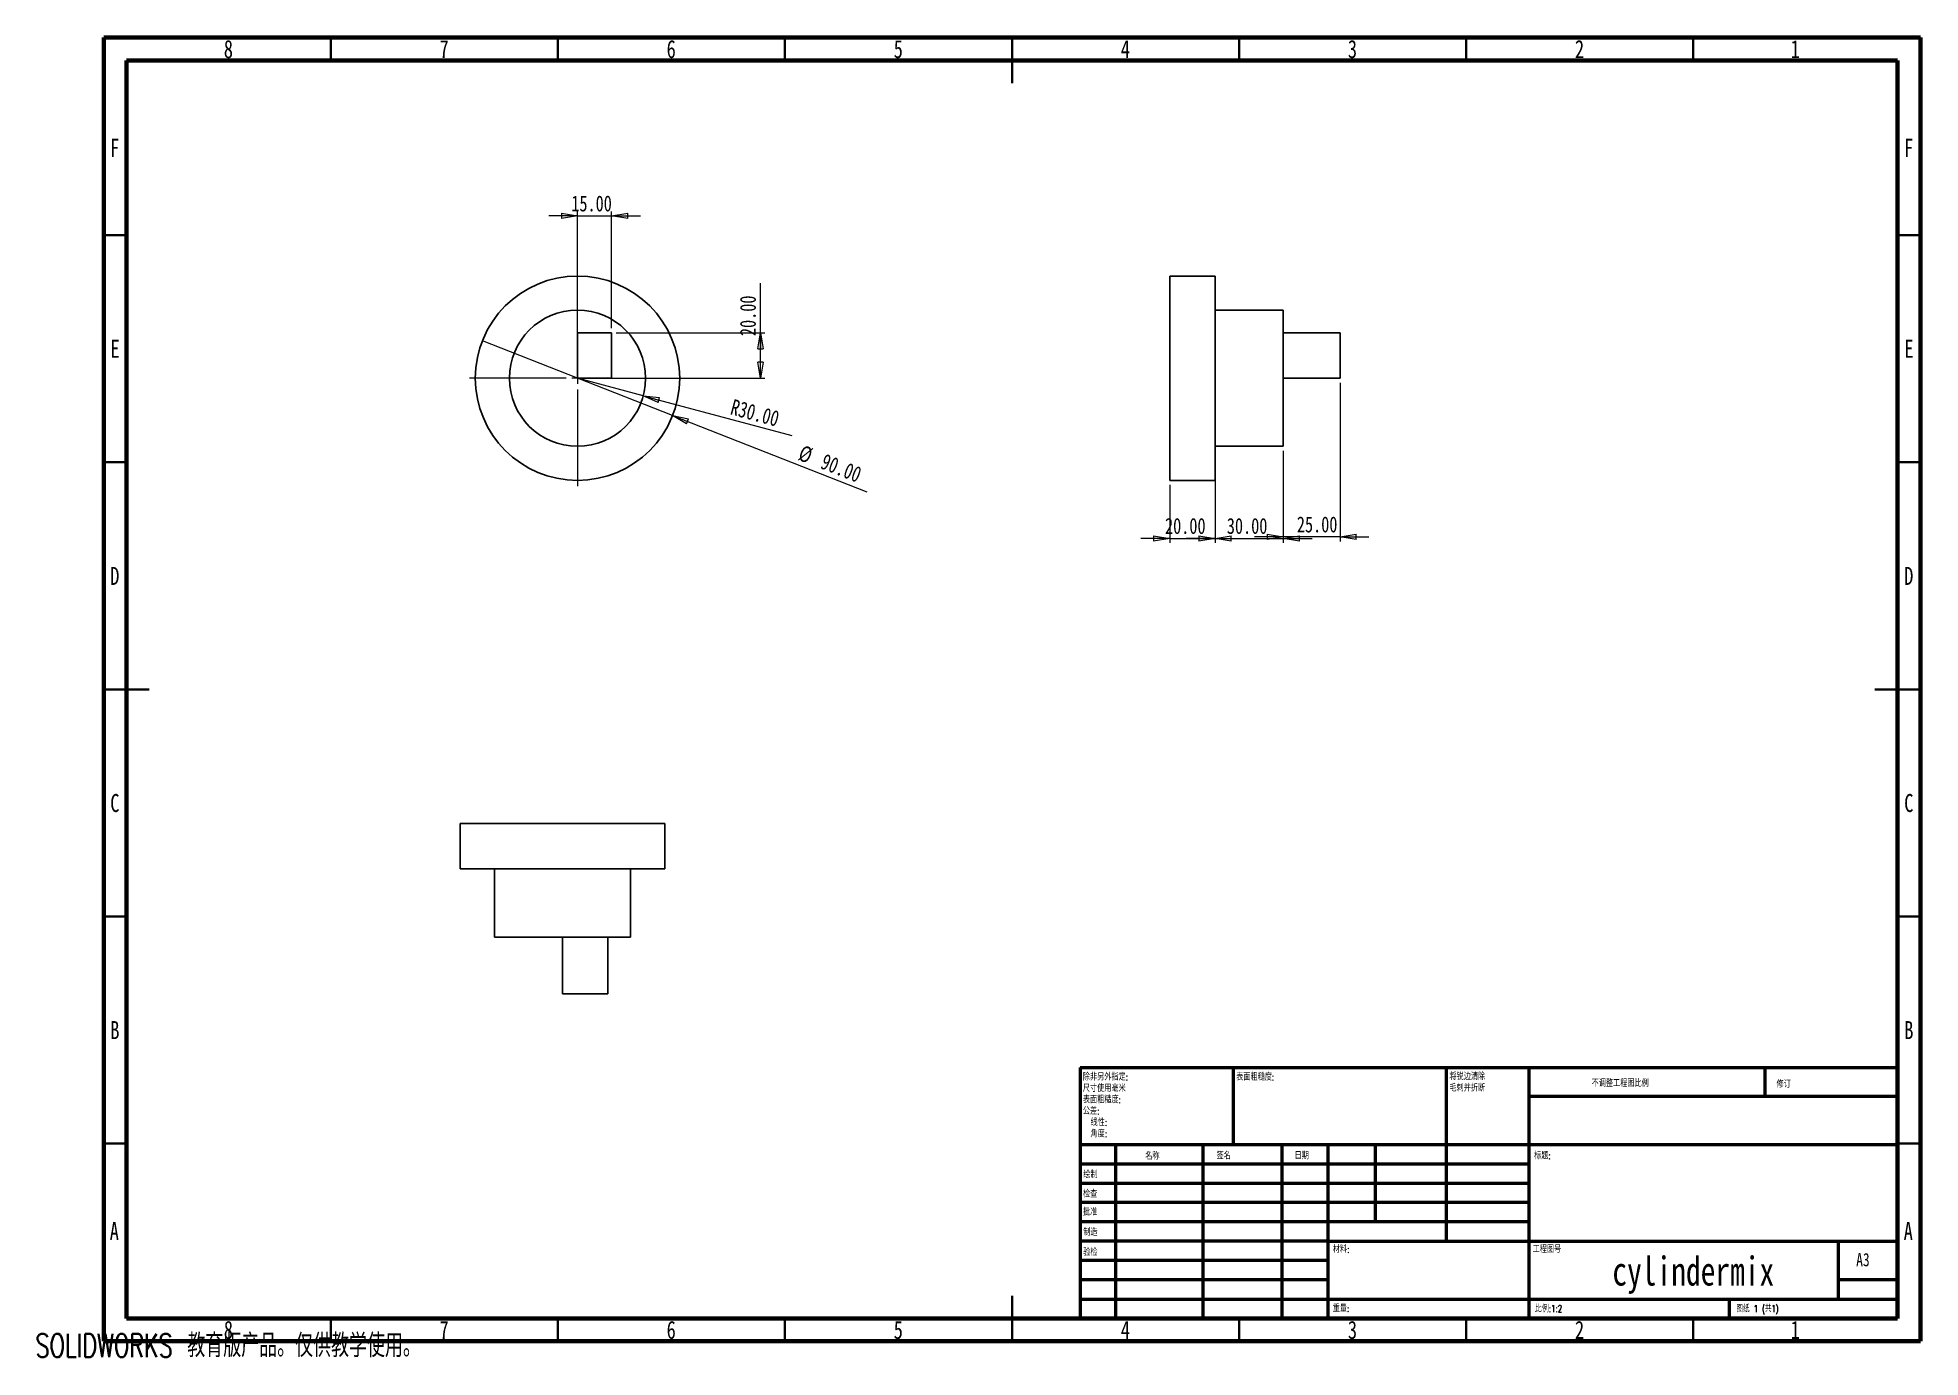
# Model space of a CAD drawing. Header units: millimetres. Extents: x 0 to 415, y 1 to 292.
import ezdxf

# ---------------------------------------------------------------- set-up
doc = ezdxf.new("R2010")
doc.units = ezdxf.units.MM
doc.styles.add('SLDTEXTSTYLE0', font='TXT', dxfattribs={"width": 0.75})
doc.styles.add('SLDTEXTSTYLE1', font='TXT', dxfattribs={"width": 0.75, "bigfont": 'bigfont'})
doc.styles.add('SLDTEXTSTYLE2', font='TXT', dxfattribs={"width": 0.694444, "bigfont": 'bigfont'})
doc.styles.add('SLDTEXTSTYLE3', font='TXT', dxfattribs={"width": 0.7, "bigfont": 'bigfont'})
doc.dimstyles.new('SLDDIMSTYLE0', dxfattribs={"dimtxt": 3.5, "dimasz": 3.556, "dimexe": 0, "dimexo": 0.0625, "dimgap": 0.875, "dimtad": 1, "dimlfac": 2, "dimrnd": 1e-09, "dimzin": 4, "dimdsep": 46, "dimtxsty": 'SLDTEXTSTYLE0', "dimblk1": 'NONE', "dimblk2": 'CLOSED', "dimsah": 1, "dimcen": 0, "dimadec": 0, "dimazin": 1, "dimtfac": 1, "dimtmove": 0, "dimatfit": 3, "dimldrblk": 'NONE', "dimfxl": 1, "dimfrac": 2, "dimtolj": 1, "dimtzin": 12, "dimarcsym": 0})
doc.dimstyles.new('SLDDIMSTYLE1', dxfattribs={"dimtxt": 3.5, "dimasz": 3.556, "dimexe": 0, "dimexo": 0.0625, "dimgap": 0.875, "dimtad": 1, "dimlfac": 2, "dimrnd": 1e-09, "dimzin": 4, "dimdsep": 46, "dimtxsty": 'SLDTEXTSTYLE0', "dimblk1": 'CLOSED', "dimblk2": 'CLOSED', "dimsah": 1, "dimcen": 0, "dimadec": 0, "dimazin": 1, "dimtfac": 1, "dimtofl": 0, "dimtmove": 0, "dimatfit": 3, "dimldrblk": 'CLOSED', "dimfxl": 1, "dimfrac": 2, "dimtolj": 1, "dimtzin": 12, "dimarcsym": 0})
doc.dimstyles.new('SLDDIMSTYLE2', dxfattribs={"dimtxt": 3.5, "dimasz": 3.556, "dimexe": 0, "dimexo": 0.0625, "dimgap": 0.875, "dimtad": 1, "dimlfac": 2, "dimrnd": 1e-09, "dimzin": 4, "dimdsep": 46, "dimtxsty": 'SLDTEXTSTYLE0', "dimblk1": 'CLOSED', "dimblk2": 'CLOSED', "dimsah": 1, "dimcen": 0.09, "dimadec": 0, "dimazin": 1, "dimtfac": 1, "dimtofl": 0, "dimtmove": 0, "dimatfit": 3, "dimldrblk": 'CLOSED', "dimfxl": 1, "dimfrac": 2, "dimtolj": 1, "dimtzin": 12, "dimarcsym": 0})
doc.dimstyles.new('SLDDIMSTYLE3', dxfattribs={"dimtxt": 3.5, "dimasz": 3.556, "dimexe": 0, "dimexo": 0.0625, "dimgap": 0.875, "dimtad": 1, "dimlfac": 2, "dimrnd": 1e-09, "dimzin": 4, "dimdsep": 46, "dimtxsty": 'SLDTEXTSTYLE0', "dimblk1": 'CLOSED', "dimblk2": 'CLOSED', "dimsah": 1, "dimcen": 0.09, "dimadec": 0, "dimazin": 1, "dimtfac": 1, "dimtmove": 0, "dimatfit": 0, "dimldrblk": 'CLOSED', "dimfxl": 1, "dimfrac": 2, "dimtolj": 1, "dimtzin": 12, "dimarcsym": 0})

# ---------------------------------------------------------------- blocks, each defined once
blk = doc.blocks.new('SW_NOTE_0')
at = {"color": 0, "linetype": 'Continuous', "lineweight": 0, "char_height": 1.5, "attachment_point": 1, "style": 'SLDTEXTSTYLE1'}
for s, insert in [('除非另外指定:', (0, 1.93)), ('表面粗糙度:', (0, -3.07)), ('尺寸使用毫米', (0, -0.57)), ('公差:', (0, -5.57)), ('线性:', (1.69, -8.07)), ('角度:', (1.69, -10.57))]:
    blk.add_mtext(s, dxfattribs=dict(at, insert=insert))
blk = doc.blocks.new('SW_NOTE_0_1')
at = {"color": 0, "linetype": 'Continuous', "lineweight": 0, "char_height": 1.5, "attachment_point": 1, "style": 'SLDTEXTSTYLE1'}
for s, insert in [('将锐边清除', (0, 1.93)), ('毛刺并折断', (0, -0.57))]:
    blk.add_mtext(s, dxfattribs=dict(at, insert=insert))
blk = doc.blocks.new('_Closed')
at = {"color": 0, "linetype": 'ByBlock', "lineweight": -2}
for p, q in [((-1, 0.166667), (0, 0)), ((-1, 0.166667), (-1, -0.166667)), ((0, 0), (-1, -0.166667)), ((0, 0), (-1, 0))]:
    blk.add_line(p, q, dxfattribs=at)
blk = doc.blocks.new('_D')
at = {"color": 7, "linetype": 'Continuous', "lineweight": 0}
for q in [(98.38, 225.24), (183.06, 192.03)]:
    blk.add_line((140.27, 208.81), q, dxfattribs=at)
at = {"color": 7, "linetype": 'Continuous', "lineweight": 18, "xscale": 3.556, "yscale": 3.556, "rotation": 158.5865402391}
blk.add_blockref('_Closed', (140.27, 208.81, -8.75), dxfattribs=at)
at = {"color": 7, "linetype": 'Continuous', "lineweight": 18, "char_height": 3.5, "attachment_point": 1, "rotation": 338.5865, "style": 'SLDTEXTSTYLE0'}
for s, insert in [('%%c', (168.95, 202.4)), ('90.00', (173.89, 200.52))]:
    blk.add_mtext(s, dxfattribs=dict(at, insert=insert))
blk = doc.blocks.new('_None')
blk = doc.blocks.new('_D_1')
at = {"color": 7, "linetype": 'Continuous', "lineweight": 0}
for q in [(119.33, 217.02), (166.5, 204.38)]:
    blk.add_line((133.82, 213.14), q, dxfattribs=at)
at = {"color": 7, "linetype": 'Continuous', "lineweight": 18, "xscale": 3.556, "yscale": 3.556, "rotation": 165}
blk.add_blockref('_Closed', (133.82, 213.14, -8.75), dxfattribs=at)
at = {"color": 7, "linetype": 'Continuous', "lineweight": 18, "insert": (153.69, 212.48), "char_height": 3.5, "attachment_point": 1, "rotation": 345, "style": 'SLDTEXTSTYLE0'}
blk.add_mtext('R30.00', dxfattribs=at)
blk = doc.blocks.new('_D_2')
at = {"color": 7, "linetype": 'Continuous', "lineweight": 0}
for p, q in [((159.6, 227.02), (159.6, 237.93)), ((127.83, 227.02), (160.6, 227.02)), ((159.6, 217.02), (159.6, 227.02)), ((127.83, 217.02), (160.6, 217.02))]:
    blk.add_line(p, q, dxfattribs=at)
at = {"color": 7, "linetype": 'Continuous', "lineweight": 18, "xscale": 3.556, "yscale": 3.556}
for p, rotation in [((159.6, 227.02, -8.75), 90), ((159.6, 217.02, -8.75), 270)]:
    blk.add_blockref('_Closed', p, dxfattribs=dict(at, rotation=rotation))
at = {"color": 7, "linetype": 'Continuous', "lineweight": 18, "insert": (155.09, 226.3), "char_height": 3.5, "attachment_point": 1, "rotation": 90, "style": 'SLDTEXTSTYLE0'}
blk.add_mtext('20.00', dxfattribs=at)
blk = doc.blocks.new('_D_3')
at = {"color": 7, "linetype": 'Continuous', "lineweight": 0}
for p, q in [((119.33, 228.02), (119.33, 253.74)), ((126.83, 228.02), (126.83, 253.74)), ((119.33, 252.74), (112.98, 252.74)), ((119.33, 252.74), (126.83, 252.74)), ((126.83, 252.74), (133.18, 252.74))]:
    blk.add_line(p, q, dxfattribs=at)
at = {"color": 7, "linetype": 'Continuous', "lineweight": 18, "xscale": 3.556, "yscale": 3.556}
blk.add_blockref('_Closed', (119.33, 252.74, -8.75), dxfattribs=at)
at = {"color": 7, "linetype": 'Continuous', "lineweight": 18, "xscale": 3.556, "yscale": 3.556, "rotation": 180}
blk.add_blockref('_Closed', (126.83, 252.74, -8.75), dxfattribs=at)
at = {"color": 7, "linetype": 'Continuous', "lineweight": 18, "insert": (117.96, 257.25), "char_height": 3.5, "attachment_point": 1, "style": 'SLDTEXTSTYLE0'}
blk.add_mtext('15.00', dxfattribs=at)
blk = doc.blocks.new('SW_CENTERMARKSYMBOL_0')
at = {"color": 0, "linetype": 'Continuous', "lineweight": 18}
for p, q in [((0, 2.5), (0, 23.75)), ((-2.5, 0), (-23.75, 0)), ((0, 0), (-1.25, 0)), ((0, 0), (0, 1.25)), ((0, 0), (0, -1.25)), ((0, 0), (1.25, 0)), ((2.5, 0), (23.75, 0)), ((0, -2.5), (0, -23.75))]:
    blk.add_line(p, q, dxfattribs=at)
blk = doc.blocks.new('_D_4')
at = {"color": 7, "linetype": 'Continuous', "lineweight": 0}
for p, q in [((249.72, 193.52), (249.72, 180.74)), ((259.72, 193.52), (259.72, 180.74)), ((249.72, 181.74), (243.37, 181.74)), ((249.72, 181.74), (259.72, 181.74)), ((259.72, 181.74), (266.07, 181.74))]:
    blk.add_line(p, q, dxfattribs=at)
at = {"color": 7, "linetype": 'Continuous', "lineweight": 18, "xscale": 3.556, "yscale": 3.556}
blk.add_blockref('_Closed', (249.72, 181.74), dxfattribs=at)
at = {"color": 7, "linetype": 'Continuous', "lineweight": 18, "xscale": 3.556, "yscale": 3.556, "rotation": 180}
blk.add_blockref('_Closed', (259.72, 181.74), dxfattribs=at)
at = {"color": 7, "linetype": 'Continuous', "lineweight": 18, "insert": (248.69, 186.25), "char_height": 3.5, "attachment_point": 1, "style": 'SLDTEXTSTYLE0'}
blk.add_mtext('20.00', dxfattribs=at)
blk = doc.blocks.new('_D_5')
at = {"color": 7, "linetype": 'Continuous', "lineweight": 0}
for p, q in [((259.72, 201.02), (259.72, 180.74)), ((274.72, 201.02), (274.72, 180.74)), ((259.72, 181.74), (253.37, 181.74)), ((259.72, 181.74), (274.72, 181.74)), ((274.72, 181.74), (281.07, 181.74))]:
    blk.add_line(p, q, dxfattribs=at)
at = {"color": 7, "linetype": 'Continuous', "lineweight": 18, "xscale": 3.556, "yscale": 3.556}
blk.add_blockref('_Closed', (259.72, 181.74), dxfattribs=at)
at = {"color": 7, "linetype": 'Continuous', "lineweight": 18, "xscale": 3.556, "yscale": 3.556, "rotation": 180}
blk.add_blockref('_Closed', (274.72, 181.74), dxfattribs=at)
at = {"color": 7, "linetype": 'Continuous', "lineweight": 18, "insert": (262.3, 186.25), "char_height": 3.5, "attachment_point": 1, "style": 'SLDTEXTSTYLE0'}
blk.add_mtext('30.00', dxfattribs=at)
blk = doc.blocks.new('_D_6')
at = {"color": 7, "linetype": 'Continuous', "lineweight": 0}
for p, q in [((287.22, 216.02), (287.22, 181.07)), ((274.72, 201.02), (274.72, 181.07)), ((274.72, 182.07), (268.37, 182.07)), ((287.22, 182.07), (274.72, 182.07)), ((287.22, 182.07), (293.57, 182.07))]:
    blk.add_line(p, q, dxfattribs=at)
at = {"color": 7, "linetype": 'Continuous', "lineweight": 18, "xscale": 3.556, "yscale": 3.556}
blk.add_blockref('_Closed', (274.72, 182.07), dxfattribs=at)
at = {"color": 7, "linetype": 'Continuous', "lineweight": 18, "xscale": 3.556, "yscale": 3.556, "rotation": 180}
blk.add_blockref('_Closed', (287.22, 182.07), dxfattribs=at)
at = {"color": 7, "linetype": 'Continuous', "lineweight": 18, "insert": (277.72, 186.58), "char_height": 3.5, "attachment_point": 1, "style": 'SLDTEXTSTYLE0'}
blk.add_mtext('25.00', dxfattribs=at)

msp = doc.modelspace()

# ---------------------------------------------------------------- linework, layer by layer
at = {"color": 7, "linetype": 'Continuous', "lineweight": 70}
for p, q in [((15, 5), (15, 292)), ((15, 292), (415, 292)), ((415, 292), (415, 5)), ((20, 10), (20, 287)), ((20, 287), (410, 287)), ((410, 287), (410, 10)), ((410, 10), (20, 10)), ((415, 5), (15, 5))]:
    msp.add_line(p, q, dxfattribs=at)
at = {"color": 7, "linetype": 'Continuous', "lineweight": 35}
for p, q in [((65, 287), (65, 292)), ((115, 287), (115, 292)), ((165, 287), (165, 292)), ((215, 292), (215, 282)), ((215, 287), (215, 292)), ((265, 287), (265, 292)), ((315, 287), (315, 292)), ((365, 287), (365, 292)), ((20, 248.5), (15, 248.5)), ((410, 248.5), (415, 248.5)), ((20, 198.5), (15, 198.5)), ((410, 198.5), (415, 198.5)), ((15, 148.5), (25, 148.5)), ((20, 148.5), (15, 148.5)), ((415, 148.5), (405, 148.5)), ((410, 148.5), (415, 148.5)), ((20, 98.5), (15, 98.5)), ((410, 98.5), (415, 98.5)), ((20, 48.5), (15, 48.5)), ((410, 48.5), (415, 48.5)), ((215, 5), (215, 15)), ((65, 10), (65, 5)), ((115, 10), (115, 5)), ((165, 10), (165, 5)), ((215, 10), (215, 5)), ((265, 10), (265, 5)), ((315, 10), (315, 5)), ((365, 10), (365, 5))]:
    msp.add_line(p, q, dxfattribs=at)
at = {"color": 7, "linetype": 'Continuous', "lineweight": 25}
for p, q in [((259.7242, 239.5215), (249.7242, 239.5215)), ((249.7242, 194.5215), (249.7242, 239.5215)), ((259.7242, 194.5215), (259.7242, 239.5215)), ((274.7242, 232.0215), (259.7242, 232.0215)), ((274.7242, 232.0215), (274.7242, 202.0215)), ((119.3264, 227.0215), (126.8264, 227.0215)), ((119.3264, 217.0215), (119.3264, 227.0215)), ((126.8264, 217.0215), (126.8264, 227.0215)), ((287.2242, 227.0215), (274.7242, 227.0215)), ((287.2242, 217.0215), (287.2242, 227.0215)), ((119.3264, 217.0215), (126.8264, 217.0215)), ((287.2242, 217.0215), (274.7242, 217.0215)), ((259.7242, 202.0215), (274.7242, 202.0215)), ((249.7242, 194.5215), (259.7242, 194.5215)), ((93.5278, 118.9708), (93.5278, 108.9708)), ((93.5278, 118.9708), (138.5278, 118.9708)), ((138.5278, 108.9708), (138.5278, 118.9708)), ((93.5278, 108.9708), (138.5278, 108.9708)), ((101.0278, 108.9708), (101.0278, 93.9708)), ((131.0278, 93.9708), (131.0278, 108.9708)), ((131.0278, 93.9708), (101.0278, 93.9708)), ((116.0278, 81.4708), (116.0278, 93.9708)), ((126.0278, 81.4708), (126.0278, 93.9708)), ((116.0278, 81.4708), (126.0278, 81.4708))]:
    msp.add_line(p, q, dxfattribs=at)
at = {"color": 7, "linetype": 'Continuous', "lineweight": 50}
for p, q in [((230, 65.25), (410, 65.25)), ((230, 65.25), (230, 10)), ((263.8, 48.25), (263.8, 65.25)), ((310.6, 65.25), (310.6, 27)), ((328.8, 65.25), (328.8, 10)), ((380.8, 58.875), (380.8, 65.25)), ((410, 58.875), (328.8, 58.875)), ((410, 48.25), (230, 48.25)), ((237.8, 48.25), (237.8, 10)), ((256.991, 48.25), (256.991, 10)), ((274.3989, 48.25), (274.3989, 10)), ((284.6, 10), (284.6, 48.25)), ((295, 31.25), (295, 48.25)), ((328.8, 44), (230, 44)), ((328.8, 39.75), (230, 39.75)), ((328.8, 35.5), (230, 35.5)), ((328.8, 31.25), (230, 31.25)), ((284.6, 27), (230, 27)), ((284.6, 27), (410, 27)), ((397, 14.25), (397, 27)), ((284.6, 22.7499), (230, 22.7499)), ((284.6, 18.5), (230, 18.5)), ((410, 18.5), (397, 18.5)), ((230, 14.25), (410, 14.25)), ((373, 10), (373, 14.25))]:
    msp.add_line(p, q, dxfattribs=at)
at = {"color": 7, "linetype": 'Continuous', "lineweight": 25}
for radius in [22.5, 15]:
    msp.add_circle((119.3264, 217.0215), radius, dxfattribs=at)

# ---------------------------------------------------------------- block references
at = {"color": 7, "linetype": 'Continuous', "lineweight": 0}
for name, p in [('SW_CENTERMARKSYMBOL_0', (119.3264, 217.0215)), ('SW_NOTE_0', (230.5937, 61.9874)), ('SW_NOTE_0_1', (311.3092, 62.0695))]:
    msp.add_blockref(name, p, dxfattribs=at)

# ---------------------------------------------------------------- texts
for s, insert, char_height, attachment_point, style in [('8', (42.46, 291.4764), 3.9688, 2, 'SLDTEXTSTYLE0'), ('7', (89.96, 291.4764), 3.9688, 2, 'SLDTEXTSTYLE0'), ('6', (139.96, 291.4764), 3.9688, 2, 'SLDTEXTSTYLE0'), ('5', (189.96, 291.4764), 3.9688, 2, 'SLDTEXTSTYLE0'), ('4', (239.96, 291.4764), 3.9688, 2, 'SLDTEXTSTYLE0'), ('3', (289.96, 291.4764), 3.9688, 2, 'SLDTEXTSTYLE0'), ('2', (339.96, 291.4764), 3.9688, 2, 'SLDTEXTSTYLE0'), ('1', (387.46, 291.4764), 3.9688, 2, 'SLDTEXTSTYLE0'), ('F', (17.4577, 269.7264), 3.9688, 2, 'SLDTEXTSTYLE0'), ('F', (412.4577, 269.7264), 3.9688, 2, 'SLDTEXTSTYLE0'), ('E', (17.5078, 225.4764), 3.9688, 2, 'SLDTEXTSTYLE0'), ('E', (412.5078, 225.4764), 3.9688, 2, 'SLDTEXTSTYLE0'), ('D', (17.4527, 175.4764), 3.9688, 2, 'SLDTEXTSTYLE0'), ('D', (412.4527, 175.4764), 3.9688, 2, 'SLDTEXTSTYLE0'), ('C', (17.4587, 125.4764), 3.9688, 2, 'SLDTEXTSTYLE0'), ('C', (412.4587, 125.4764), 3.9688, 2, 'SLDTEXTSTYLE0'), ('B', (17.4706, 75.4764), 3.9688, 2, 'SLDTEXTSTYLE0'), ('B', (412.4706, 75.4764), 3.9688, 2, 'SLDTEXTSTYLE0'), ('表面粗糙度:', (264.3713, 63.9193), 1.5, 1, 'SLDTEXTSTYLE1'), ('不调整工程图比例', (342.6146, 62.533), 1.5, 1, 'SLDTEXTSTYLE1'), ('修订', (383.3276, 62.3349), 1.5, 1, 'SLDTEXTSTYLE1'), ('名称', (244.3222, 46.5015), 1.5, 1, 'SLDTEXTSTYLE1'), ('签名', (260.0336, 46.5618), 1.5, 1, 'SLDTEXTSTYLE1'), ('日期', (277.2147, 46.5762), 1.5, 1, 'SLDTEXTSTYLE1'), ('标题:', (329.9562, 46.5762), 1.5, 1, 'SLDTEXTSTYLE1'), ('绘制', (230.6847, 42.4297), 1.5, 1, 'SLDTEXTSTYLE1'), ('检查', (230.6236, 38.1544), 1.5, 1, 'SLDTEXTSTYLE1'), ('批准', (230.6216, 34.1768), 1.5, 1, 'SLDTEXTSTYLE1'), ('A', (17.3397, 31.2264), 3.9688, 2, 'SLDTEXTSTYLE0'), ('制造', (230.6822, 29.7337), 1.5, 1, 'SLDTEXTSTYLE1'), ('A', (412.3397, 31.2264), 3.9688, 2, 'SLDTEXTSTYLE0'), ('验检', (230.6769, 25.3496), 1.5, 1, 'SLDTEXTSTYLE1'), ('材料:', (285.6459, 25.9861), 1.5, 1, 'SLDTEXTSTYLE1'), ('工程图号', (329.6287, 25.9861), 1.5, 1, 'SLDTEXTSTYLE1'), ('cylindermix', (365.0054, 23.6069), 6.35, 2, 'SLDTEXTSTYLE0'), ('A3', (400.8712, 24.4064), 2.91042, 1, 'SLDTEXTSTYLE0'), ('重量:', (285.6178, 12.9493), 1.4986, 1, 'SLDTEXTSTYLE1'), ('比例:1:2', (330.074, 12.9001), 1.5, 1, 'SLDTEXTSTYLE1'), ('图纸 1 (共1)', (374.4783, 12.9001), 1.5, 1, 'SLDTEXTSTYLE2'), ('8', (42.46, 9.4764), 3.9688, 2, 'SLDTEXTSTYLE0'), ('7', (89.96, 9.4764), 3.9688, 2, 'SLDTEXTSTYLE0'), ('6', (139.96, 9.4764), 3.9688, 2, 'SLDTEXTSTYLE0'), ('5', (189.96, 9.4764), 3.9688, 2, 'SLDTEXTSTYLE0'), ('4', (239.96, 9.4764), 3.9688, 2, 'SLDTEXTSTYLE0'), ('3', (289.96, 9.4764), 3.9688, 2, 'SLDTEXTSTYLE0'), ('2', (339.96, 9.4764), 3.9688, 2, 'SLDTEXTSTYLE0'), ('1', (387.46, 9.4764), 3.9688, 2, 'SLDTEXTSTYLE0')]:
    msp.add_mtext(s, dxfattribs=dict(at, insert=insert, char_height=char_height, attachment_point=attachment_point, style=style))
at = {"color": 7, "linetype": 'Continuous', "insert": (0, 6.6234), "char_height": 5.1381, "attachment_point": 1, "style": 'SLDTEXTSTYLE3'}
msp.add_mtext('SOLIDWORKS 教育版产品。仅供教学使用。', dxfattribs=at)

# ---------------------------------------------------------------- dimensions: what is measured, and where the dimension line sits
at = {"color": 7, "linetype": 'Continuous', "lineweight": 18}
for base, p1, p2, picture, middle in [((126.8264, 252.7408), (119.3264, 227.0215), (126.8264, 227.0215), '_D_3', (123.7803, 252.7408)), ((274.7242, 182.073), (287.2242, 217.0215), (274.7242, 202.0215), '_D_6', (283.5375, 182.073)), ((274.7242, 181.7416), (259.7242, 202.0215), (274.7242, 202.0215), '_D_5', (268.1187, 181.7416)), ((259.7242, 181.7416), (249.7242, 194.5215), (259.7242, 194.5215), '_D_4', (254.5113, 181.7416))]:
    dim = msp.add_linear_dim(base=base, p1=p1, p2=p2, dimstyle='SLDDIMSTYLE3', dxfattribs=at)
    dim.commit()
    dim.dimension.update_dxf_attribs({"geometry": picture, "text_midpoint": middle, "dimtype": 160})
dim = msp.add_linear_dim(base=(159.6023, 227.0215), p1=(126.8264, 217.0215), p2=(126.8264, 227.0215), angle=90, dimstyle='SLDDIMSTYLE2', dxfattribs=at)
dim.commit()
dim.dimension.update_dxf_attribs({"geometry": '_D_2', "text_midpoint": (159.6023, 232.116), "dimtype": 160})
dim = msp.add_diameter_dim_2p(p1=(98.3796, 225.2361), p2=(140.2732, 208.8068), dimstyle='SLDDIMSTYLE0', dxfattribs=at)
dim.commit()
dim.dimension.update_dxf_attribs({"geometry": '_D', "text_midpoint": (175.2435, 195.0927), "dimtype": 163})
dim = msp.add_radius_dim(center=(119.3264, 217.0215), mpoint=(133.8153, 213.1392), dimstyle='SLDDIMSTYLE1', dxfattribs=at)
dim.commit()
dim.dimension.update_dxf_attribs({"geometry": '_D_1', "text_midpoint": (159.6023, 206.2296), "dimtype": 164})

doc.saveas('drawing.dxf')
